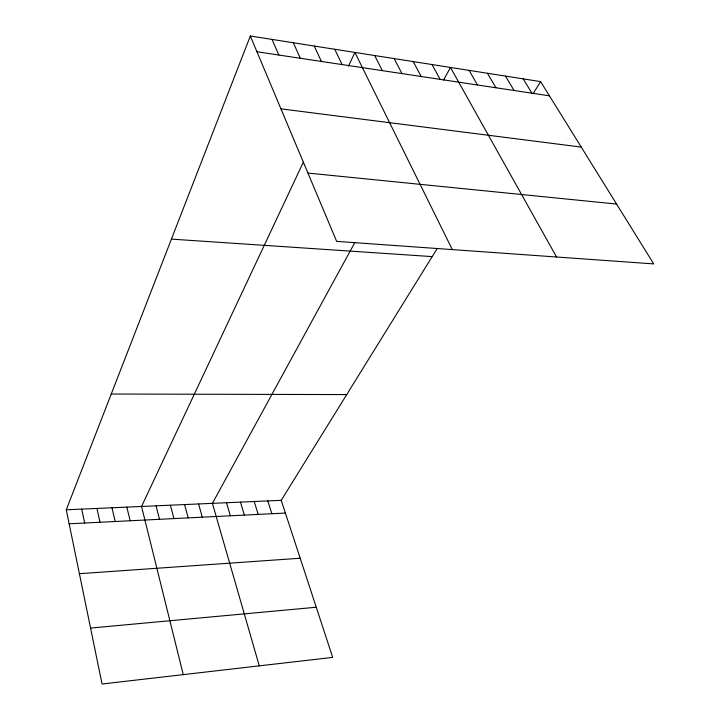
<?xml version="1.0" encoding="UTF-8"?>
<svg xmlns="http://www.w3.org/2000/svg" width="720" height="720" viewBox="0 0 720 720"><rect width="100%" height="100%" fill="white"/><g stroke="black" fill="none" stroke-linecap="round" stroke-linejoin="round"><path stroke-width="1.08" d="M437.301 248.373L281.223 500.319L332.685 657.387L102.051 684L66.276 509.787L250.326 36L540.612 81.612L653.724 263.907L336.645 241.38L250.326 36M303.354 162.153L141.543 506.466L183.249 674.631M348.516 66.042L354.906 52.434L452.313 249.597M354.852 242.505L212.418 503.352L259.272 665.856M443.547 80.073L450.45 67.446L556.56 257.004M533.196 93.582L540.612 81.612M90.558 628.065L316.26 607.239M79.398 573.687L300.204 558.234M69.156 523.8L285.399 513.054M66.276 509.787L281.223 500.319M111.24 394.029L346.725 394.578M171.423 239.112L432.207 256.608M307.935 173.07L616.59 204.057M280.944 108.846L581.238 147.087M256.941 51.741L549.441 95.832M523.197 78.876L531.918 93.195M505.485 76.095L514.089 90.504M487.458 73.26L495.945 87.768M469.116 70.38L477.477 84.987M432.009 64.548L440.109 79.353M413.244 61.596L421.209 76.5M394.146 58.599L401.967 73.602M374.706 55.539L382.374 70.65M334.755 49.266L342.108 64.575M314.235 46.044L321.408 61.461M293.328 42.759L300.321 58.275M272.034 39.411L278.838 55.044M267.786 500.913L271.881 513.72M254.187 501.507L258.21 514.404M240.426 502.119L244.377 515.088M226.503 502.731L230.373 515.781M198.576 503.955L202.284 517.176M184.572 504.576L188.199 517.878M170.397 505.197L173.943 518.589M156.06 505.827L159.516 519.309M126.855 507.114L130.131 520.767M111.987 507.771L115.164 521.505M96.939 508.437L100.017 522.261M81.702 509.103L84.681 523.026"/></g></svg>
